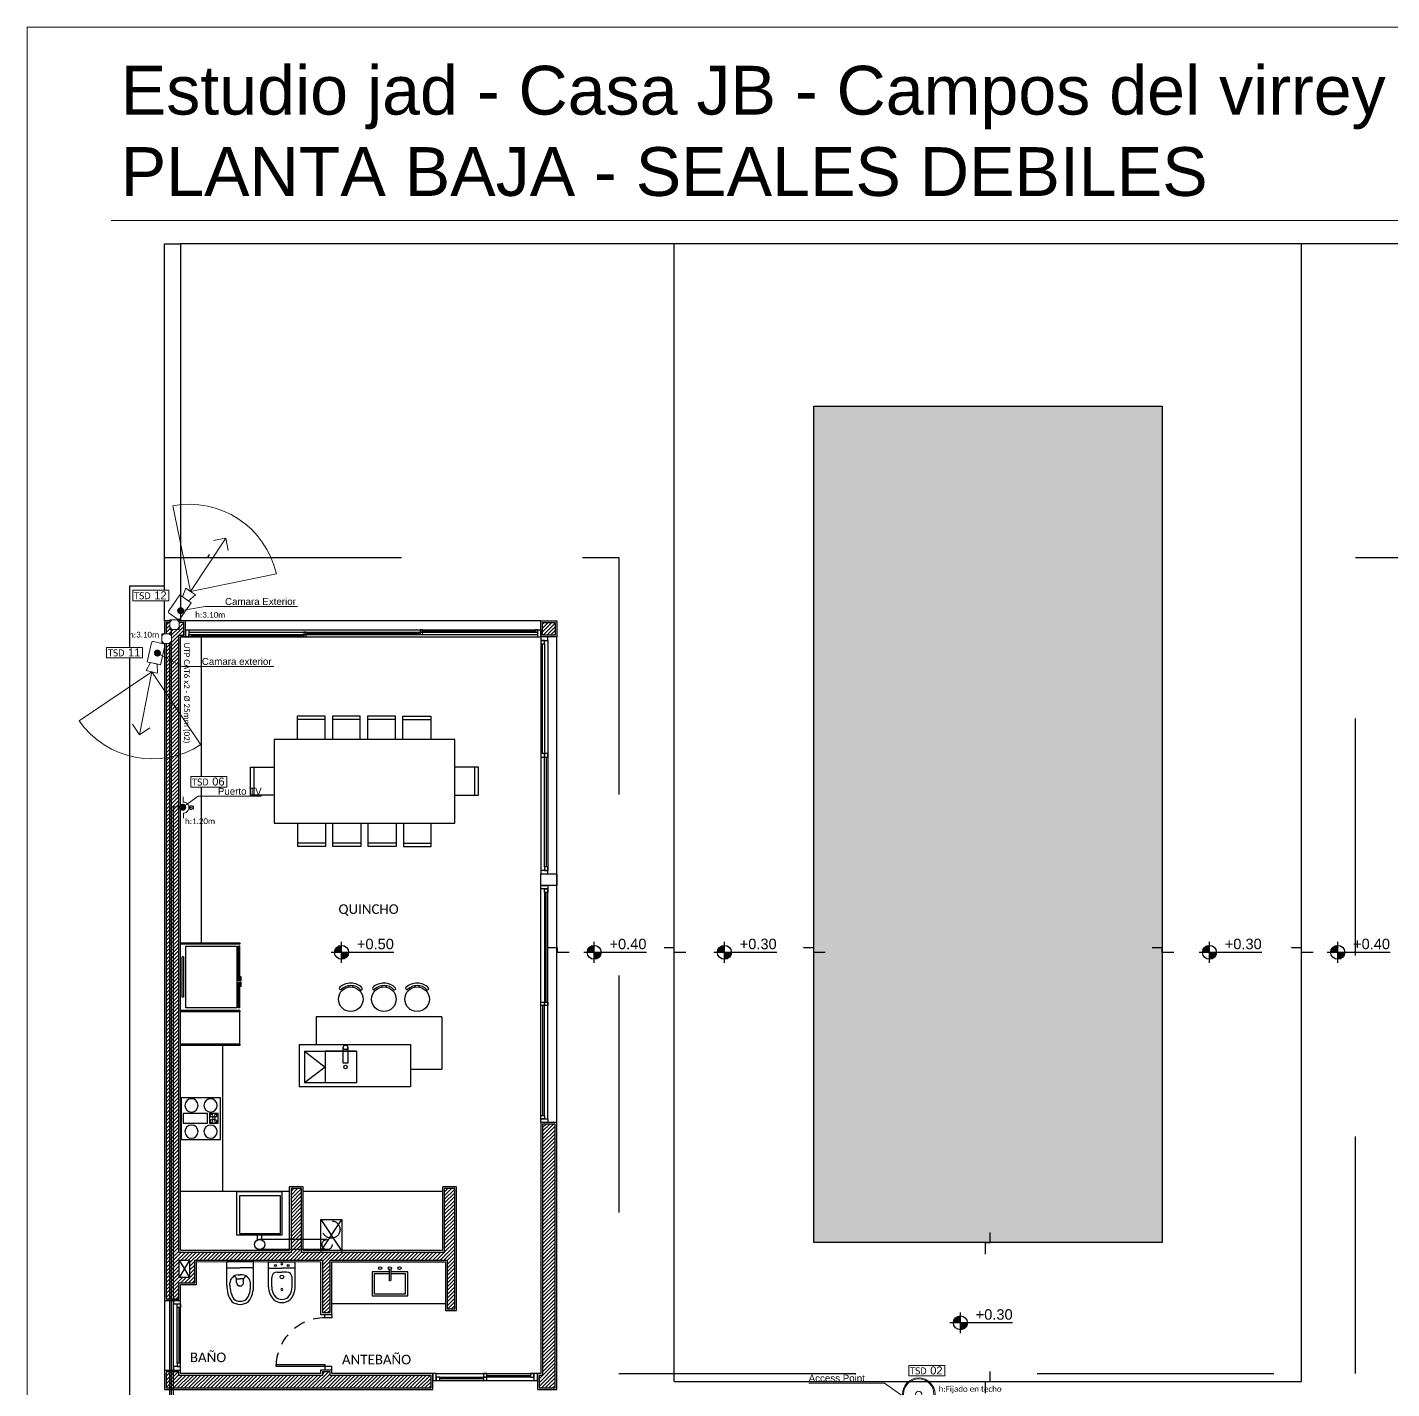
# Model space of a CAD drawing. Header units: millimetres. Extents: x 430 to 1353, y -204 to 152.
# Drawn here: x 641.06 to 660.64, y -101.97 to -82.44 of the extents above; entities that cross this region are included whole.
import ezdxf
from ezdxf import colors
from ezdxf.entities.mleader import LeaderData, LeaderLine
from ezdxf.enums import TextEntityAlignment as Align
from ezdxf.math import Vec2, Vec3

# ---------------------------------------------------------------- set-up
doc = ezdxf.new("R2010")
doc.units = ezdxf.units.MM
doc.linetypes.add('DASHED', pattern=[0.3, 0.17, -0.13])
doc.layers.get('0').update_dxf_attribs({"color": 250})
for name, color, linetype in [('A Eq. Movil', 252, 'Continuous'), ('AN - Designacion Corte 1-50', 252, 'Continuous'), ('AN - Designacion Nivel 1-50', 252, 'Continuous'), ('AR - Carpinteria', 252, 'Continuous'), ('AR - Equipamiento Fijo', 252, 'Continuous'), ('AR - Ht', 252, 'Continuous'), ('AR - Proyeccion', 252, 'DASHED'), ('AR - Vista 05', 252, 'Continuous'), ('AR - Vista 1', 252, 'Continuous'), ('AR - Vista 2', 252, 'Continuous'), ('AR - Vista 4', 252, 'Continuous'), ('AR-VISTA-1', 252, 'Continuous'), ('AR_Hatch', 252, 'Continuous'), ('H_SUELOS 2', 252, 'Continuous'), ('ND- ESPACIOS', 253, 'Continuous')]:
    doc.layers.add(name, color=color, linetype=linetype)
for name, color, linetype, lineweight in [('ND-Cotas', 252, 'Continuous', 9), ('ND-GLOBAL_Notas', 252, 'Continuous', 9), ('ND-SD_Boca', 20, 'Continuous', 9), ('ND-SD_utp_cat6', 30, 'Continuous', 30), ('ND-texto', 251, 'Continuous', 15), ('ND-Texto2', 252, 'Continuous', 9)]:
    doc.layers.add(name, color=color, linetype=linetype, lineweight=lineweight)
doc.styles.add('1', font='arial.ttf')
doc.styles.add('1.50 txt especificaciones', font='tahoma.ttf', dxfattribs={"height": 0.075})
doc.styles.add('Romans 1.100', font='ROMANS.shx', dxfattribs={"height": 0.15})
doc.styles.get("Standard").update_dxf_attribs({"font": 'arial.ttf'})
doc.styles.add('Texto 1 125', font='arial.ttf', dxfattribs={"height": 0.25})
doc.styles.add('Texto Simbolos 1 50', font='arial.ttf', dxfattribs={"height": 0.15})

# ---------------------------------------------------------------- blocks, each defined once
blk = doc.blocks.new('Plato repetidor de WIFI')
for radius in [0.234, 0.219, 0.0453]:
    blk.add_circle((0, 0), radius)
blk = doc.blocks.new('_Dot')
at = {"color": 0, "linetype": 'ByBlock', "lineweight": -2}
blk.add_line((-0.5, 0), (-1, 0), dxfattribs=at)
at = {"color": 0, "linetype": 'ByBlock', "const_width": 0.5}
blk.add_lwpolyline([(-0.25, 0, 1), (0.25, 0, 1)], format="xyb", close=True, dxfattribs=at)
blk = doc.blocks.new('Camara_UTP')
at = {"ltscale": 0.5}
for p, q in [((0.302, 0.099), (0.302, 0)), ((0.302, 0.05), (0.43, 0.083)), ((0.43, 0.083), (0.43, 0)), ((0.43, -0.083), (0.43, 0)), ((0.302, -0.05), (0.43, -0.083))]:
    blk.add_line(p, q, dxfattribs=at)
blk.add_lwpolyline([(0.026, 0.099), (0.302, 0.099), (0.302, -0.099), (0.026, -0.099, -0.414214), (0, -0.073), (0, 0.073, -0.414214)], format="xyb", close=True, dxfattribs=at)
blk = doc.blocks.new('Angulo camara')
for p, q in [((0, 0), (0.649, 0.649)), ((0.649, 0.649), (0.469, 0.649)), ((0.649, 0.649), (0.649, 0.469))]:
    blk.add_line(p, q)
blk.add_lwpolyline([(0, 1.258), (0, 0), (1.258, 0)])
blk.add_arc((-0.023, -0.023), 1.28, 1.0118, 88.9882)
blk = doc.blocks.new('Caja estanca 10x10')
blk.add_wipeout([(-0.069, 0.069), (0.068, 0.069), (0.068, -0.068), (-0.069, -0.068)])
for p, q in [((-0.038, 0.069), (-0.069, 0.038)), ((0.037, 0.069), (0.068, 0.038)), ((-0.038, -0.068), (-0.069, -0.037)), ((0.037, -0.068), (0.068, -0.037))]:
    blk.add_line(p, q)
blk.add_lwpolyline([(-0.069, 0.069), (0.068, 0.069), (0.068, -0.068), (-0.069, -0.068)], close=True)
blk = doc.blocks.new('Toma con RJ45')
h = blk.add_hatch(color=256)
h.dxf.hatch_style = 1
h.paths.add_polyline_path([(-0.019, 0.134), (0.019, 0.134), (0.019, 0.148), (0, 0.148), (-0.019, 0.148)])
for p, q in [((-0.027, 0.12), (-0.019, 0.12)), ((-0.019, 0.12), (-0.019, 0.148)), ((-0.019, 0.134), (0.019, 0.134)), ((0.008, 0.107), (-0.01, 0.107)), ((-0.001, 0.116), (-0.001, 0.098)), ((0, 0.092), (0, 0.079)), ((0.019, 0.12), (0.019, 0.148)), ((0.027, 0.12), (0.019, 0.12)), ((0.079, 0), (0.154, 0)), ((-0.079, -0.002), (-0.154, -0.002))]:
    blk.add_line(p, q)
for points in [[(-0.027, 0.12), (-0.027, 0.092), (0, 0.092)], [(0, 0.148), (-0.019, 0.148)], [(0, 0.148), (0.019, 0.148)], [(0.027, 0.12), (0.027, 0.092), (0, 0.092)]]:
    blk.add_lwpolyline(points)
blk.add_arc((0, 0), 0.0794, 360, 181.1424)
blk = doc.blocks.new('Designacion Nivel Planta 1 50')
h = blk.add_hatch(color=256)
h.dxf.hatch_style = 1
h.paths.add_polyline_path([(0, 0.1, 0.414214), (-0.1, 0), (0, 0)])
h.paths.add_polyline_path([(0.1, 0), (0, 0), (0, -0.1, 0.414214)])
for p, q in [((0.75, 0), (-0.15, 0)), ((0, -0.15), (0, 0.15))]:
    blk.add_line(p, q)
blk.add_circle((0, 0), 0.1)
at = {"style": 'Texto Simbolos 1 50'}
blk.add_attdef('NIVEL', text='', height=0.15, dxfattribs=at).set_placement((0.75, 0), align=Align.BOTTOM_RIGHT)
blk = doc.blocks.new('GDFGSDGS')
for points in [[(2378.085, 1626.454), (2378.085, 1625.889), (2377.485, 1625.889), (2377.485, 1626.454)], [(2377.859, 1626.424), (2377.859, 1626.295), (2377.719, 1626.295), (2377.719, 1626.424)], [(2377.859, 1626.268), (2377.859, 1625.921), (2377.719, 1625.921), (2377.719, 1626.268)]]:
    blk.add_lwpolyline(points, close=True)
for centre, radius in [((2377.599, 1626.313), 0.095), ((2377.748, 1626.387), 0.018), ((2377.831, 1626.387), 0.018), ((2377.975, 1626.313), 0.095), ((2377.748, 1626.326), 0.018), ((2377.791, 1626.359), 0.018), ((2377.831, 1626.326), 0.018), ((2377.599, 1626.039), 0.095), ((2377.975, 1626.039), 0.095)]:
    blk.add_circle(centre, radius)
blk = doc.blocks.new('Muko07pl')
at = {"color": 0, "linetype": 'ByBlock'}
for p, q in [((-0.268, 0), (0.224, 0)), ((-0.268, -0.015), (-0.268, 0)), ((0.224, -0.015), (0.224, 0)), ((-0.398, -0.044), (0.354, -0.044)), ((-0.398, -0.664), (-0.398, -0.044)), ((-0.268, -0.018), (0.224, -0.018)), ((0.354, -0.044), (0.354, -0.664)), ((0.354, -0.664), (-0.398, -0.664)), ((-0.398, -0.686), (-0.089, -0.686)), ((-0.398, -0.702), (-0.398, -0.686)), ((-0.398, -0.702), (-0.089, -0.702)), ((-0.138, -0.702), (-0.089, -0.702)), ((-0.138, -0.717), (-0.138, -0.702)), ((-0.138, -0.717), (-0.089, -0.717)), ((-0.089, -0.702), (-0.089, -0.686)), ((-0.089, -0.717), (-0.089, -0.702)), ((-0.066, -0.686), (0.354, -0.686)), ((-0.066, -0.702), (-0.066, -0.686)), ((-0.066, -0.717), (-0.066, -0.702)), ((-0.066, -0.702), (-0.017, -0.702)), ((-0.066, -0.702), (0.354, -0.702)), ((-0.066, -0.717), (-0.017, -0.717)), ((-0.017, -0.717), (-0.017, -0.702)), ((0.354, -0.702), (0.354, -0.686))]:
    blk.add_line(p, q, dxfattribs=at)
blk = doc.blocks.new('bacha')
for p, q in [((519.809, 72.68), (519.809, 72.832)), ((519.833, 72.68), (519.833, 72.832))]:
    blk.add_line(p, q)
for points in [[(519.809, 72.711), (519.565, 72.711), (519.565, 73.058), (520.076, 73.058), (520.076, 72.711), (519.833, 72.711)], [(519.809, 72.741), (519.595, 72.741), (519.595, 73.028), (520.046, 73.028), (520.046, 72.741), (519.833, 72.741)]]:
    blk.add_lwpolyline(points)
blk.add_arc((519.821, 72.831), 0.0121, 5.5464, 174.4536)
at = {"extrusion": (0, 0, -1)}
for centre in [(519.683, 72.661), (519.821, 72.661), (519.959, 72.661)]:
    blk.add_ellipse(centre, major_axis=(0.0235, 0), ratio=0.85, start_param=3.141593, end_param=9.424778, dxfattribs=at)
blk = doc.blocks.new('BIDE2-VS')
for p, q in [((-0.19, 0), (0.19, 0)), ((-0.19, -0.354), (-0.19, 0)), ((0.19, -0.354), (0.19, 0)), ((-0.19, -0.09), (0, -0.09)), ((-0.067, -0.146), (0, -0.146)), ((0.19, -0.09), (0, -0.09)), ((0.067, -0.146), (0, -0.146)), ((-0.145, -0.354), (-0.145, -0.224)), ((-0.145, -0.354), (-0.145, -0.327)), ((0.145, -0.354), (0.145, -0.224))]:
    blk.add_line(p, q)
for centre, radius in [((-0.09, -0.052), 0.015), ((0, -0.215), 0.026), ((0.09, -0.052), 0.015)]:
    blk.add_circle(centre, radius)
for centre, radius, start, end in [((-0.067, -0.224), 0.0781, 90, 180), ((0, -0.03), 0.015, 90, 270), ((0, -0.03), 0.015, 270, 90), ((0.067, -0.224), 0.0781, 0, 90), ((0.084, -0.354), 0.274, 180, 222.2256), ((0.084, -0.354), 0.229, 180, 221.3159), ((0, -0.393), 0.015, 90, 270), ((0, -0.393), 0.015, 270, 90), ((-0.084, -0.354), 0.229, 318.6841, 0), ((-0.084, -0.354), 0.274, 317.7744, 0), ((0, -0.39), 0.19, 231.2469, 270), ((0, -0.39), 0.145, 232.619, 270), ((0, -0.39), 0.145, 270, 307.381), ((0, -0.39), 0.19, 270, 308.7531)]:
    blk.add_arc(centre, radius, start, end)
blk = doc.blocks.new('INOD3-VS')
for p, q in [((-0.19, 0), (0.19, 0)), ((-0.19, -0.334), (-0.19, 0)), ((0.19, -0.334), (0.19, 0)), ((-0.19, -0.09), (0, -0.09)), ((-0.028, -0.19), (0, -0.19)), ((0.19, -0.09), (0, -0.09)), ((0.028, -0.19), (0, -0.19)), ((-0.145, -0.334), (-0.145, -0.307)), ((-0.05, -0.297), (-0.05, -0.247)), ((-0.05, -0.247), (0, -0.247)), ((0.05, -0.247), (0, -0.247)), ((0.05, -0.297), (0.05, -0.247)), ((0.145, -0.334), (0.145, -0.307))]:
    blk.add_line(p, q)
for centre, radius, start, end in [((-0.028, -0.307), 0.117, 90, 180), ((0.028, -0.307), 0.117, 0, 90), ((0.195, -0.344), 0.385, 178.5208, 215.4085), ((0.198, -0.345), 0.343, 178.2465, 213.5506), ((-0.095, -0.259), 0.0464, 14.8851, 92.9268), ((0, -0.297), 0.05, 180, 270), ((0, -0.297), 0.05, 270, 0), ((0.095, -0.259), 0.0464, 87.0732, 165.1149), ((-0.127, -0.365), 0.274, 321.8101, 6.3928), ((-0.192, -0.345), 0.383, 324.4734, 1.5973), ((0, -0.419), 0.19, 231.2469, 270), ((0, -0.419), 0.145, 232.619, 270), ((0, -0.419), 0.145, 270, 307.381), ((0, -0.419), 0.19, 270, 308.7531)]:
    blk.add_arc(centre, radius, start, end)
blk = doc.blocks.new('*U88')
at = {"color": 8}
for p, q in [((0.725, 0.025), (0.1, 0.025)), ((0.775, 0.075), (1.4, 0.075))]:
    blk.add_line(p, q, dxfattribs=at)
at = {"layer": 'AR - Carpinteria'}
for p, q in [((0.05, 0.1), (1.45, 0.1)), ((0.05, 0), (1.45, 0)), ((0.1, 0.05), (0.725, 0.05)), ((1.4, 0.05), (0.775, 0.05))]:
    blk.add_line(p, q, dxfattribs=at)
for points in [[(0, 0), (0.05, 0), (0.05, 0.1), (0, 0.1)], [(0.05, 0), (0.1, 0), (0.1, 0.05), (0.05, 0.05)], [(0.775, 0.1), (0.725, 0.1), (0.725, 0.05), (0.775, 0.05)], [(0.725, 0), (0.775, 0), (0.775, 0.05), (0.725, 0.05)], [(1.45, 0.1), (1.4, 0.1), (1.4, 0.05), (1.45, 0.05)], [(1.45, 0), (1.5, 0), (1.5, 0.1), (1.45, 0.1)]]:
    blk.add_lwpolyline(points, close=True, dxfattribs=at)
blk = doc.blocks.new('*U492')
blk.add_lwpolyline([(0.05, 0.1), (0.05, 0.8), (0.083, 0.8), (0.083, 0.1)], close=True)
for points in [[(0, 0), (0.05, 0), (0.05, 0.1), (0, 0.1)], [(0.8, 0), (0.75, 0), (0.75, 0.1), (0.8, 0.1)]]:
    blk.add_lwpolyline(points)
at = {"color": 8, "linetype": 'DASHED'}
blk.add_arc((0.05, 0.1), 0.7, 360, 90, dxfattribs=at)
blk = doc.blocks.new('*U493')
at = {"color": 8}
for p, q in [((1.675, 0.025), (0.1, 0.025)), ((1.725, 0.075), (3.3, 0.075))]:
    blk.add_line(p, q, dxfattribs=at)
at = {"layer": 'AR - Carpinteria'}
for p, q in [((0.05, 0.1), (3.35, 0.1)), ((0.05, 0), (3.35, 0)), ((0.1, 0.05), (1.675, 0.05)), ((3.3, 0.05), (1.725, 0.05))]:
    blk.add_line(p, q, dxfattribs=at)
for points in [[(0, 0), (0.05, 0), (0.05, 0.1), (0, 0.1)], [(0.05, 0), (0.1, 0), (0.1, 0.05), (0.05, 0.05)], [(1.725, 0.1), (1.675, 0.1), (1.675, 0.05), (1.725, 0.05)], [(1.675, 0), (1.725, 0), (1.725, 0.05), (1.675, 0.05)], [(3.35, 0.1), (3.3, 0.1), (3.3, 0.05), (3.35, 0.05)], [(3.35, 0), (3.4, 0), (3.4, 0.1), (3.35, 0.1)]]:
    blk.add_lwpolyline(points, close=True, dxfattribs=at)
blk = doc.blocks.new('*U495')
for p, q in [((0, 0.1), (5.1, 0.1)), ((0, 0.1), (0, 0)), ((0, 0), (5.1, 0)), ((0.05, 0.1), (0.05, 0)), ((0.05, 0.067), (5.05, 0.067)), ((0.05, 0.033), (5.05, 0.033)), ((5.05, 0.1), (5.05, 0)), ((5.1, 0.1), (5.1, 0))]:
    blk.add_line(p, q)
at = {"color": 8}
for p, q in [((0.083, 0.017), (1.7, 0.017)), ((1.733, 0.05), (3.367, 0.05)), ((3.4, 0.083), (5.017, 0.083))]:
    blk.add_line(p, q, dxfattribs=at)
for points in [[(0.083, 0), (0.05, 0), (0.05, 0.033), (0.083, 0.033)], [(1.7, 0.033), (1.733, 0.033), (1.733, 0.067), (1.7, 0.067)], [(1.7, 0), (1.733, 0), (1.733, 0.033), (1.7, 0.033)], [(3.367, 0.067), (3.4, 0.067), (3.4, 0.1), (3.367, 0.1)], [(3.367, 0.033), (3.4, 0.033), (3.4, 0.067), (3.367, 0.067)], [(5.017, 0.067), (5.05, 0.067), (5.05, 0.1), (5.017, 0.1)]]:
    blk.add_lwpolyline(points, close=True)
blk = doc.blocks.new('*U496')
at = {"color": 8}
blk.add_line((0.9, 0.025), (0.1, 0.025), dxfattribs=at)
at = {"layer": 'AR - Carpinteria'}
for p, q in [((0.05, 0.1), (0.95, 0.1)), ((0.05, 0), (0.95, 0)), ((0.1, 0.05), (0.9, 0.05))]:
    blk.add_line(p, q, dxfattribs=at)
for points in [[(0, 0), (0.05, 0), (0.05, 0.1), (0, 0.1)], [(0.05, 0), (0.1, 0), (0.1, 0.05), (0.05, 0.05)], [(0.95, 0), (0.9, 0), (0.9, 0.05), (0.95, 0.05)], [(0.95, 0), (1, 0), (1, 0.1), (0.95, 0.1)]]:
    blk.add_lwpolyline(points, close=True, dxfattribs=at)
blk = doc.blocks.new('PLANTA BAJA')
at = {"layer": 'AR - Ht', "true_color": 0x383838, "transparency": 33554610}
h = blk.add_hatch(dxfattribs=at)
h.set_pattern_fill('ANSI31', color=250, scale=0.012)
h.set_pattern_definition([(45, (-605.2518, -51.777135), (-0.0269407684, 0.0269407684), [])])
h.paths.add_polyline_path([(23.605, 24.735), (23.425, 24.735), (23.425, 24.69), (22.52, 24.69), (22.52, 24.63), (22.759, 24.63), (22.759, 24.58), (22.52, 24.58), (22.52, 24.52), (23.425, 24.52), (23.425, 24.45), (23.605, 24.45)])
h.paths.add_polyline_path([(18.205, 30.805), (18.025, 30.805), (18.025, 30.625), (18.205, 30.625)])
h.paths.add_polyline_path([(0.205, 16.225), (1.215, 16.225), (1.215, 16.405), (0.025, 16.405), (0.025, 10.52), (0.205, 10.52), (0.205, 11.89), (0.205, 13.002), (1.197, 13.002), (1.197, 13.068), (0.517, 13.068), (0.517, 13.118), (1.197, 13.118), (1.197, 13.182), (0.205, 13.182), (0.205, 14.957), (0.82, 14.957), (0.82, 15.077), (0.205, 15.077)])
h.paths.add_polyline_path([(4.45, 16.405), (2.165, 16.405), (2.165, 16.225), (3.625, 16.225), (3.625, 13.182), (2.638, 13.182), (2.638, 13.118), (3.318, 13.118), (3.318, 13.068), (2.638, 13.068), (2.638, 13.002), (3.625, 13.002), (3.625, 12.015), (3.805, 12.015), (3.805, 16.225), (4.45, 16.225)])
h.paths.add_polyline_path([(7.455, 16.405), (5.5, 16.405), (5.5, 16.225), (7.455, 16.225)])
h.paths.add_polyline_path([(7.34, 11.005), (3.805, 11.005), (3.805, 11.075), (3.625, 11.075), (3.625, 10.825), (4.155, 10.825), (4.155, 8.47), (3.625, 8.47), (3.625, 8.35), (4.275, 8.35), (4.275, 10.825), (7.22, 10.825), (7.22, 7.405), (7.225, 7.405), (7.225, 0.025), (7.405, 0.025), (7.405, 7.225), (7.475, 7.225), (7.475, 7.405), (7.34, 7.405)])
h.paths.add_polyline_path([(3.805, 7.405), (2.615, 7.405), (2.615, 7.815), (2.495, 7.815), (2.495, 7.405), (0.205, 7.405), (0.205, 7.96), (0.025, 7.96), (0.025, 0.025), (0.205, 0.025), (0.205, 7.225), (3.805, 7.225)])
h.paths.add_polyline_path([(11.69, 7.405), (9.89, 7.405), (9.725, 7.405), (9.725, 7.225), (11.69, 7.225)])
h.paths.add_polyline_path([(14.62, 11.005), (10.81, 11.005), (10.81, 10.825), (14.62, 10.825)])
h.paths.add_polyline_path([(18.225, 11.005), (15.875, 11.005), (15.875, 10.825), (18.055, 10.825), (18.055, 9.505), (17.475, 9.505), (17.475, 9.175), (17.215, 9.175), (17.215, 9.055), (18.055, 9.055), (18.055, 7.405), (17.47, 7.405), (17.47, 7.225), (18.035, 7.225), (18.195, 7.225), (18.22, 7.225), (18.22, 7.405), (18.175, 7.405), (18.175, 10.825), (18.225, 10.825)])
h.paths.add_polyline_path([(18.055, 9.425), (18.055, 9.175), (17.555, 9.175), (17.555, 9.425)], flags=16)
h.paths.add_polyline_path([(16.42, 7.405), (16.375, 7.405), (16.375, 9.95), (16.255, 9.95), (16.255, 7.405), (13.74, 7.405), (13.74, 7.225), (14.29, 7.225), (14.29, 5.415), (14.74, 5.415), (14.74, 7.225), (16.395, 7.225), (16.42, 7.225)])
h.paths.add_polyline_path([(23.605, 16.405), (21.57, 16.405), (21.57, 16.225), (23.425, 16.225), (23.425, 11.685), (19.375, 11.685), (19.375, 12.365), (19.255, 12.365), (19.17, 12.365), (19.17, 12.245), (19.255, 12.245), (19.255, 11.005), (19.165, 11.005), (19.165, 10.825), (19.375, 10.825), (19.375, 11.565), (23.425, 11.565), (23.425, 7.405), (21.57, 7.405), (21.57, 7.225), (23.605, 7.225)])
h.paths.add_polyline_path([(18.22, 16.405), (17.91, 16.405), (17.91, 16.225), (18.055, 16.225), (18.055, 12.25), (18.22, 12.25), (18.22, 12.36), (18.175, 12.36), (18.175, 16.225), (18.22, 16.225)])
h.paths.add_polyline_path([(21.77, 23.57), (20.762, 23.57), (20.762, 23.535), (21.362, 23.535), (21.362, 23.435), (20.762, 23.435), (20.762, 23.4), (21.66, 23.4), (21.66, 23.165), (21.77, 23.165)])
h.paths.add_polyline_path([(18.918, 23.535), (19.512, 23.535), (19.512, 23.57), (18.215, 23.57), (18.215, 23.615), (18.025, 23.615), (18.025, 19.825), (18.23, 19.825), (18.255, 19.825), (18.255, 20.005), (18.205, 20.005), (18.205, 23.4), (19.512, 23.4), (19.512, 23.435), (18.918, 23.435)])
h.paths.add_polyline_path([(23.605, 30.805), (23.355, 30.805), (23.355, 30.625), (23.425, 30.625), (23.425, 26.15), (21.66, 26.15), (21.66, 24.52), (21.77, 24.52), (21.77, 26.04), (23.425, 26.04), (23.425, 25.785), (23.605, 25.785)])
h.paths.add_polyline_path([(3.825, 20.005), (2.375, 20.005), (2.375, 20.055), (2.265, 20.055), (2.265, 20.005), (0.205, 20.005), (0.205, 20.055), (0.025, 20.055), (0.025, 19.825), (3.825, 19.825)])
h.paths.add_polyline_path([(5.605, 23.61), (5.425, 23.61), (5.425, 20.005), (5.375, 20.005), (5.375, 19.825), (5.4, 19.825), (5.605, 19.825)])
h.paths.add_polyline_path([(5.605, 30.805), (5.425, 30.805), (5.425, 30.625), (5.605, 30.625)])
h.paths.add_polyline_path([(0.21, 21.41), (0.21, 21.66), (0.36, 21.66), (0.36, 21.41)], flags=16)
h.paths.add_polyline_path([(0.435, 21.66), (2.265, 21.66), (2.265, 20.905), (2.375, 20.905), (2.375, 21.66), (4.055, 21.66), (4.055, 20.96), (4.165, 20.96), (4.165, 21.635), (4.165, 22.685), (4.015, 22.685), (4.015, 21.77), (1.965, 21.77), (1.965, 22.685), (1.815, 22.685), (1.815, 21.77), (0.42, 21.77), (0.205, 21.77), (0.205, 30.625), (0.275, 30.625), (0.275, 30.805), (0.23, 30.805), (0.025, 30.805), (0.025, 21.085), (0.205, 21.085), (0.205, 21.335), (0.435, 21.335)])
h.paths.add_polyline_path([(1.995, 8.74), (1.995, 9.055), (2.445, 9.055), (2.445, 8.74)], flags=16)
h.paths.add_polyline_path([(2.615, 9.035), (2.615, 9.175), (0.205, 9.175), (0.205, 9.47), (0.025, 9.47), (0.025, 9.035), (0.025, 9.01), (0.205, 9.01), (0.205, 9.055), (1.915, 9.055), (1.915, 8.66), (2.615, 8.66)])
h.paths.add_polyline_path([(23.425, 21.935), (23.17, 21.935), (23.17, 22.09), (23.425, 22.09)], flags=16)
h.paths.add_polyline_path([(23.605, 23.4), (23.425, 23.4), (23.425, 23.335), (22.62, 23.335), (22.62, 23.275), (22.859, 23.275), (22.859, 23.225), (22.62, 23.225), (22.62, 23.165), (23.425, 23.165), (23.425, 22.165), (23.095, 22.165), (23.095, 21.935), (21.795, 21.935), (21.66, 21.935), (21.66, 21.865), (21.795, 21.865), (23.425, 21.865), (23.425, 20.005), (21.77, 20.005), (21.77, 21.115), (21.66, 21.115), (21.66, 20.005), (21.605, 20.005), (21.605, 19.825), (21.64, 19.825), (23.605, 19.825)])
at = {"layer": 'H_SUELOS 2', "transparency": 33554585}
h = blk.add_hatch(color=253, dxfattribs=at)
h.dxf.hatch_style = 1
h.paths.add_polyline_path([(9.315, 33.91), (14.315, 33.91), (14.315, 21.91), (9.315, 21.91)])
at = {"layer": 'AR - Carpinteria'}
for p, q in [((5.395, 30.83), (0.3, 30.83)), ((5.63, 23.635), (5.63, 30.6)), ((0, 21.08), (0, 20.08))]:
    blk.add_line(p, q, dxfattribs=at)
blk.add_lwpolyline([(5.4, 27.2), (5.63, 27.2), (5.63, 27.035), (5.4, 27.035)], close=True, dxfattribs=at)
at = {"layer": 'AR - Equipamiento Fijo'}
for p, q in [((3.98, 25.15), (2.177, 25.15)), ((2.177, 25.15), (2.177, 24.75)), ((0.83, 24.738), (0.83, 22.641)), ((1.93, 24.75), (1.93, 24.15)), ((2.007, 24.654), (2.007, 24.204)), ((2.007, 24.654), (2.757, 24.654)), ((2.007, 24.654), (2.307, 24.429)), ((2.307, 24.654), (2.307, 24.204)), ((2.757, 24.654), (2.307, 24.654)), ((2.307, 24.429), (2.007, 24.204)), ((3.53, 24.4), (3.98, 24.4)), ((1.93, 24.15), (3.53, 24.15)), ((1.78, 22.641), (0.23, 22.641)), ((3.99, 22.641), (1.99, 22.641)), ((2.4, 21.035), (4.03, 21.035))]:
    blk.add_line(p, q, dxfattribs=at)
for points in [[(2.629, 24.709), (2.629, 24.484), (2.565, 24.484), (2.565, 24.71)], [(2.757, 24.654), (2.757, 24.204), (2.007, 24.204)], [(1.331, 22.019), (1.331, 21.947)], [(1.398, 21.947), (1.398, 22.019)]]:
    blk.add_lwpolyline(points, dxfattribs=at)
for points in [[(1.034, 22.019), (1.686, 22.019), (1.686, 22.638), (1.034, 22.638)], [(1.074, 22.039), (1.666, 22.039), (1.666, 22.579), (1.074, 22.579)]]:
    blk.add_lwpolyline(points, close=True, dxfattribs=at)
for centre, radius in [((2.597, 24.71), 0.0321), ((2.597, 24.429), 0.025), ((1.365, 21.882), 0.0729)]:
    blk.add_circle(centre, radius, dxfattribs=at)
at = {"layer": 'AR - Proyeccion', "ltscale": 20}
for p, q in [((2.243, 22.239), (2.543, 21.789)), ((2.243, 21.789), (2.543, 22.239)), ((2.543, 22.239), (2.543, 21.789)), ((2.333, 21.955), (1.365, 21.955)), ((2.333, 21.809), (1.365, 21.809))]:
    blk.add_line(p, q, dxfattribs=at)
for points in [[(0, 30.83), (0, 31.74), (6.52, 31.74), (6.52, 20.03), (17.09, 20.03), (17.09, 31.74), (23.63, 31.74), (23.63, 30.83)], [(2.243, 21.789), (2.243, 22.239), (2.543, 22.239)]]:
    blk.add_lwpolyline(points, dxfattribs=at)
at = {"layer": 'AR - Proyeccion', "ltscale": 2}
for centre, radius in [((2.393, 22.097), 0.125), ((1.365, 21.882), 0.0729), ((2.333, 21.882), 0.0729)]:
    blk.add_circle(centre, radius, dxfattribs=at)
at = {"layer": 'AR - Vista 05'}
for p, q in [((0.53, 30.6), (0.23, 30.6)), ((0.53, 26.21), (0.53, 30.6)), ((0.23, 26.21), (1.082, 26.21)), ((1.082, 26.19), (0.23, 26.19)), ((1.082, 26.21), (1.082, 26.19)), ((1.082, 25.238), (0.23, 25.238)), ((1.082, 25.22), (0.23, 25.22)), ((1.082, 25.238), (1.082, 25.22)), ((1.082, 24.738), (1.082, 25.238)), ((3.98, 25.15), (3.98, 24.4)), ((1.082, 24.756), (0.23, 24.756)), ((1.082, 24.738), (0.23, 24.738)), ((1.082, 24.738), (0.23, 24.738)), ((1.082, 24.756), (1.082, 24.738)), ((1.93, 24.75), (3.53, 24.75)), ((3.53, 24.75), (3.53, 24.15)), ((0, 20.08), (0.23, 20.08))]:
    blk.add_line(p, q, dxfattribs=at)
for points in [[(0.23, 21.08), (0.23, 21.31), (0.46, 21.31), (0.46, 21.64), (2.24, 21.635), (2.24, 20.88), (2.4, 20.88), (2.4, 21.635), (4.03, 21.635), (4.03, 20.935), (4.19, 20.935), (4.19, 21.635), (4.19, 22.71), (3.99, 22.71), (3.99, 21.795), (1.99, 21.795), (1.99, 22.71), (1.79, 22.71), (1.79, 21.795), (0.42, 21.795), (0.23, 21.795), (0.23, 30.6), (0.3, 30.6), (0.3, 30.83), (0.23, 30.83), (0, 30.83), (0, 21.08)], [(5.4, 30.6), (5.4, 30.83), (5.63, 30.83), (5.63, 30.6)], [(5.4, 19.8), (5.63, 19.8), (5.63, 23.635), (5.4, 23.635), (5.4, 20.03), (5.35, 20.03), (5.35, 19.8)]]:
    blk.add_lwpolyline(points, close=True, dxfattribs=at)
blk.add_lwpolyline([(0, 20.08), (0, 19.8), (3.85, 19.8), (3.85, 20.03), (2.4, 20.03), (2.4, 20.08), (2.24, 20.08), (2.24, 20.03), (0.23, 20.03), (0.23, 20.08)], dxfattribs=at)
at = {"layer": 'AR - Vista 1'}
for p, q in [((0.21, 21.66), (0.36, 21.41)), ((0.36, 21.66), (0.21, 21.41))]:
    blk.add_line(p, q, dxfattribs=at)
blk.add_lwpolyline([(9.315, 33.91), (14.315, 33.91), (14.315, 21.91), (9.315, 21.91)], close=True, dxfattribs=at)
at = {"layer": 'AR - Vista 2'}
for p, q in [((19.315, 36.24), (0.23, 36.24)), ((7.315, 19.915), (7.315, 36.24)), ((16.315, 19.915), (16.315, 36.24)), ((7.315, 19.915), (16.315, 19.915))]:
    blk.add_line(p, q, dxfattribs=at)
blk.add_lwpolyline([(0, 30.83), (0, 36.24), (0.23, 36.24), (0.23, 30.83)], dxfattribs=at)
at = {"layer": 'AR - Vista 4'}
for points in [[(0.205, 21.105), (0.205, 21.335), (0.435, 21.335), (0.435, 21.66), (2.265, 21.66), (2.265, 20.905), (2.375, 20.905), (2.375, 21.66), (4.055, 21.66), (4.055, 20.96), (4.165, 20.96), (4.165, 21.635), (4.165, 22.685), (4.015, 22.685), (4.015, 21.77), (1.965, 21.77), (1.965, 22.685), (1.815, 22.685), (1.815, 21.77), (0.42, 21.77), (0.205, 21.77), (0.205, 30.625), (0.275, 30.625), (0.275, 30.805), (0.23, 30.805), (0.025, 30.805), (0.025, 21.105)], [(5.425, 30.625), (5.425, 30.805), (5.605, 30.805), (5.605, 30.625)], [(5.4, 19.825), (5.605, 19.825), (5.605, 23.61), (5.425, 23.61), (5.425, 20.005), (5.375, 20.005), (5.375, 19.825)], [(0.36, 21.66), (0.36, 21.41), (0.21, 21.41), (0.21, 21.66)]]:
    blk.add_lwpolyline(points, close=True, dxfattribs=at)
blk.add_lwpolyline([(0.025, 20.035), (0.025, 19.825), (3.825, 19.825), (3.825, 20.005), (2.375, 20.005), (2.375, 20.055), (2.265, 20.055), (2.265, 20.005), (0.205, 20.005), (0.205, 20.055), (0.025, 20.055)], dxfattribs=at)
at = {"layer": 'AR-VISTA-1'}
blk.add_lwpolyline([(0, 19.3), (-0.5, 19.3), (-0.5, 30.83), (-0.5, 31.33), (-0.006, 31.33)], dxfattribs=at)
at = {"layer": 'AR_Hatch'}
blk.add_open_spline([(0.61, 31.74), (0.61, 31.74), (0.621, 31.743), (0.635, 31.762), (0.643, 31.781), (0.646, 31.789)], degree=3, knots=[0.86098729, 0.86098729, 0.86098729, 0.86098729, 0.8616515, 0.89105587, 0.91514111, 0.91514111, 0.91514111, 0.91514111], dxfattribs=at)
at = {"layer": 'AR - Carpinteria'}
for name, p in [('*U495', (0.3, 30.6)), ('*U88', (3.85, 19.93))]:
    blk.add_blockref(name, p, dxfattribs=at)
for name, p, rotation in [('*U493', (5.4, 30.6), 270), ('*U496', (0.23, 20.08), 90), ('*U492', (2.4, 20.08), 90)]:
    blk.add_blockref(name, p, dxfattribs=dict(at, rotation=rotation))
at = {"layer": 'AR - Carpinteria', "xscale": -1, "rotation": 270}
blk.add_blockref('*U493', (5.4, 23.635), dxfattribs=at)
at = {"layer": 'AR - Equipamiento Fijo', "xscale": 1.178129104726381, "yscale": 1.178129104726381, "zscale": 1.178129104726381, "rotation": 90}
blk.add_blockref('Muko07pl', (0.255, 25.745), dxfattribs=at)
at = {"layer": 'AR - Equipamiento Fijo', "xscale": -1}
for name, p, rotation in [('GDFGSDGS', (-1625.652, -2354.097), 270), ('bacha', (-516.587, 94.203), 180)]:
    blk.add_blockref(name, p, dxfattribs=dict(at, rotation=rotation))
at = {"layer": 'AR - Equipamiento Fijo', "xscale": 1.01, "yscale": 1.01, "zscale": 1.01}
for name, p in [('INOD3-VS', (1.085, 21.638)), ('BIDE2-VS', (1.684, 21.635))]:
    blk.add_blockref(name, p, dxfattribs=at)
blk = doc.blocks.new('BANQUETASS')
for p, q in [((92.796, -376.01), (92.797, -375.989)), ((92.852, -376.011), (92.852, -375.99))]:
    blk.add_line(p, q)
blk.add_circle((92.821, -376.184), 0.176)
for centre, radius, start, end in [((92.675, -376.028), 0.018, 145.8866, 302.1093), ((92.821, -376.184), 0.231, 43.9979, 133.9979), ((92.821, -376.184), 0.196, 43.9979, 133.9979), ((92.972, -376.033), 0.018, 235.8866, 32.1093)]:
    blk.add_arc(centre, radius, start, end)
blk = doc.blocks.new('FGSDGSD')
for p, q in [((2422.49, 1624.741), (2422.49, 1625.077)), ((2422.49, 1625.077), (2422.89, 1625.077)), ((2422.49, 1625.027), (2422.89, 1625.027)), ((2422.89, 1625.077), (2422.89, 1624.741)), ((2422.09, 1624.741), (2422.09, 1622.145)), ((2423.29, 1624.741), (2422.09, 1624.741)), ((2423.29, 1622.145), (2423.29, 1624.741)), ((2421.754, 1624.401), (2422.09, 1624.401)), ((2421.754, 1624.001), (2421.754, 1624.401)), ((2421.803, 1624.001), (2421.803, 1624.401)), ((2423.626, 1624.409), (2423.29, 1624.409)), ((2423.576, 1624.009), (2423.576, 1624.409)), ((2423.626, 1624.009), (2423.626, 1624.409)), ((2422.09, 1624.001), (2421.754, 1624.001)), ((2421.754, 1623.895), (2422.09, 1623.895)), ((2421.754, 1623.495), (2421.754, 1623.895)), ((2421.803, 1623.495), (2421.803, 1623.895)), ((2423.29, 1624.009), (2423.626, 1624.009)), ((2423.626, 1623.904), (2423.29, 1623.904)), ((2423.576, 1623.504), (2423.576, 1623.904)), ((2423.626, 1623.504), (2423.626, 1623.904)), ((2422.09, 1623.495), (2421.754, 1623.495)), ((2423.29, 1623.504), (2423.626, 1623.504)), ((2421.754, 1623.39), (2422.09, 1623.39)), ((2421.754, 1622.99), (2421.754, 1623.39)), ((2421.803, 1622.99), (2421.803, 1623.39)), ((2423.626, 1623.398), (2423.29, 1623.398)), ((2423.576, 1622.998), (2423.576, 1623.398)), ((2423.626, 1622.998), (2423.626, 1623.398)), ((2422.09, 1622.99), (2421.754, 1622.99)), ((2422.09, 1622.885), (2421.754, 1622.885)), ((2421.754, 1622.885), (2421.754, 1622.485)), ((2421.803, 1622.885), (2421.803, 1622.485)), ((2423.29, 1622.998), (2423.626, 1622.998)), ((2423.29, 1622.893), (2423.626, 1622.893)), ((2423.576, 1622.893), (2423.576, 1622.493)), ((2423.626, 1622.893), (2423.626, 1622.493)), ((2421.754, 1622.485), (2422.09, 1622.485)), ((2423.626, 1622.493), (2423.29, 1622.493)), ((2422.09, 1622.145), (2423.29, 1622.145)), ((2422.49, 1622.145), (2422.49, 1621.808)), ((2422.89, 1621.808), (2422.89, 1622.145)), ((2422.49, 1621.858), (2422.89, 1621.858)), ((2422.49, 1621.808), (2422.89, 1621.808))]:
    blk.add_line(p, q)
blk = doc.blocks.new('Toma_Señal _Debil')
at = {"ltscale": 0.5}
blk.add_wipeout([(0, 0), (0.517, 0), (0.517, 0.15), (0, 0.15)], dxfattribs=at)
blk.add_lwpolyline([(0, 0), (0.517, 0), (0.517, 0.15), (0, 0.15)], close=True, dxfattribs=at)
at = {"ltscale": 0.5, "insert": (0.02, 0.02), "char_height": 0.1, "attachment_point": 7, "style": '1.50 txt especificaciones'}
blk.add_mtext_dynamic_manual_height_columns('TSD', width=0.22176, gutter_width=0.278, heights=[0.102], dxfattribs=at)
at = {"ltscale": 0.5, "style": '1'}
blk.add_attdef('00', text='', height=1, dxfattribs=at).set_placement((0.308, 0.021), (0.487, 0.021), align=Align.ALIGNED)

msp = doc.modelspace()

# ---------------------------------------------------------------- linework, layer by layer
at = {"layer": 'AN - Designacion Corte 1-50'}
for points in [[(648.84, -95.715), (648.674, -95.715), (648.674, -95.647), (648.529, -95.647)], [(650.515, -95.715), (650.349, -95.715), (650.349, -95.647), (650.204, -95.647)], [(652.515, -95.715), (652.349, -95.715), (652.349, -95.647), (652.204, -95.647)], [(657.515, -95.715), (657.349, -95.715), (657.349, -95.647), (657.204, -95.647)], [(659.515, -95.715), (659.349, -95.715), (659.349, -95.647), (659.204, -95.647)], [(654.815, -100.044), (654.815, -99.878), (654.883, -99.878), (654.883, -99.733)], [(654.815, -102.039), (654.815, -101.873), (654.883, -101.873), (654.883, -101.728)]]:
    msp.add_lwpolyline(points, dxfattribs=at)
at = {"layer": 'ND-GLOBAL_Notas'}
msp.add_lwpolyline([(641.065, -82.442), (668.729, -82.442), (668.729, -123.758), (641.065, -123.758)], close=True, dxfattribs=at)
at = {"layer": 'ND-SD_utp_cat6'}
for points in [[(643.108, -107.008), (643.108, -91.29)], [(643.283, -93.629), (643.159, -93.627), (643.159, -107.009)]]:
    msp.add_lwpolyline(points, dxfattribs=at)
at = {"layer": 'ND-texto'}
msp.add_line((642.269, -85.213), (667.214, -85.213), dxfattribs=at)

# ---------------------------------------------------------------- block references
at = {"layer": 'A Eq. Movil', "ltscale": 0.5, "rotation": 90.00025464849932}
msp.add_blockref('FGSDGSD', (2269.357, -2515.942), dxfattribs=at)
at = {"layer": 'AN - Designacion Nivel 1-50'}
for p, values in [((645.575, -95.714), {'NIVEL': '+0.50'}), ((649.199, -95.714), {'NIVEL': '+0.40'}), ((651.068, -95.714), {'NIVEL': '+0.30'}), ((658.028, -95.714), {'NIVEL': '+0.30'}), ((659.869, -95.714), {'NIVEL': '+0.40'}), ((654.454, -101.029), {'NIVEL': '+0.30'})]:
    msp.add_blockref('Designacion Nivel Planta 1 50', p, dxfattribs=at).add_auto_attribs(values)
at = {"layer": 'AR - Equipamiento Fijo'}
for p in [(552.885, 279.798), (553.361, 279.798), (553.837, 279.798)]:
    msp.add_blockref('BANQUETASS', p, dxfattribs=at)
at = {"layer": 'AR - Vista 05'}
msp.add_blockref('PLANTA BAJA', (643.034, -121.788), dxfattribs=at)
at = {"layer": 'ND-SD_Boca'}
for name, p, rotation in [('Angulo camara', (643.408, -90.538), 11.73636759790769), ('Camara_UTP', (643.162, -90.89), 55.07955719226924), ('Camara_UTP', (642.948, -91.271), 257.2296117125757), ('Angulo camara', (642.853, -91.691), 213.8864221182141), ('Toma con RJ45', (643.304, -93.637), 270)]:
    msp.add_blockref(name, p, dxfattribs=dict(at, rotation=rotation))
msp.add_blockref('Plato repetidor de WIFI', (653.856, -102.054), dxfattribs=at)

# ---------------------------------------------------------------- texts
at = {"layer": 'ND- ESPACIOS', "char_height": 0.15, "attachment_point": 1, "rotation": 0.0046}
for s, width, gutter_width, insert in [('{\\fCalibri|b0|i0|c0|p34;\\H0.91667x;QUINCHO}', 1.19182, 10.176, (645.53, -95.025)), ('{\\fCalibri|b0|i0|c0|p34;\\H0.91667x;BAÑO}', 2.08202, 10.754, (643.398, -101.456)), ('{\\fCalibri|b0|i0|c0|p34;\\H0.91667x;ANTEBAÑO}', 2.08202, 10.754, (645.58, -101.487))]:
    msp.add_mtext_dynamic_manual_height_columns(s, width=width, gutter_width=gutter_width, heights=[0.357], dxfattribs=dict(at, insert=insert))
at = {"layer": 'ND-Cotas', "char_height": 0.09, "attachment_point": 1}
for s, width, gutter_width, insert, rotation in [('{\\fCalibri|b0|i0|c0|p34;\\H0.91667x;h:3.10m}', 0.67411, 10.291, (643.474, -90.83), 0.0046), ('{\\fCalibri|b0|i0|c0|p34;\\H0.91667x;UTP CAT6 x2 - Ø 25mm (02)}', 2.12975, 9.017, (643.395, -91.27), 270.0046), ('{\\fCalibri|b0|i0|c0|p34;\\H0.91667x;h:1.20m}', 0.67411, 10.291, (643.328, -93.791), 0.0046), ('{\\fCalibri|b0|i0|c0|p34;\\H0.91667x;h:Fijado en techo}', 1.03233, 10.291, (654.141, -101.936), 0.0046)]:
    msp.add_mtext_dynamic_manual_height_columns(s, width=width, gutter_width=gutter_width, heights=[0.126], dxfattribs=dict(at, insert=insert, rotation=rotation))
at = {"layer": 'ND-texto', "insert": (642.406, -82.995), "char_height": 0.7, "attachment_point": 1, "style": 'Texto 1 125'}
msp.add_mtext_dynamic_manual_height_columns('Estudio jad - Casa JB - Campos del virrey\\PPLANTA BAJA - SEALES DEBILES', width=26.23312, gutter_width=4.593, heights=[0], dxfattribs=at)

# ---------------------------------------------------------------- leaders
at = {"layer": 'ND-Texto2'}
ml = msp.add_multileader_mtext('Standard', dxfattribs=at)
ml.set_content('{\\fArial|b0|i0|c0|p34;Puerto TV}', color=256, style='Romans 1.100')
ml.set_leader_properties(color=256, linetype='ByLayer', lineweight=-1)
ml.set_arrow_properties(name='DOT')
ml.build(insert=Vec2(0, 0))
ml.multileader.update_dxf_attribs({"text_left_attachment_type": 5, "text_right_attachment_type": 6, "dogleg_length": 0.00005, "arrow_head_size": 0.1})
ctx = ml.context
ctx.base_point, ctx.char_height, ctx.arrow_head_size, ctx.landing_gap_size, ctx.plane_origin = Vec3(643.599, -93.473), 0.1, 0.1, 0.2, Vec3(646.164, -89.623)
ctx.left_attachment, ctx.right_attachment = 5, 6
notes = []
notes.append((ctx, [(0, (1, 1, 0), (643.516, -93.473), (1, 0), 0.0829, [(0, [(643.295, -93.632)], 0, [])])]))
ctx.mtext.insert, ctx.mtext.rotation, ctx.mtext.width, ctx.mtext.defined_height, ctx.mtext.line_spacing_factor, ctx.mtext.flow_direction = Vec3(643.799, -93.353), 6.283185, 3.02496, 1.274, 0.9, 5
ml = msp.add_multileader_mtext('Standard', dxfattribs=at)
ml.set_content('{\\fArial|b0|i0|c0|p34;Access Point}', color=256, style='Romans 1.100')
ml.set_leader_properties(color=256, linetype='ByLayer', lineweight=-1)
ml.set_arrow_properties(name='DOT')
ml.build(insert=Vec2(0, 0))
ml.multileader.update_dxf_attribs({"text_left_attachment_type": 5, "text_right_attachment_type": 6, "dogleg_length": 0.00005, "arrow_head_size": 0.1})
ctx = ml.context
ctx.base_point, ctx.char_height, ctx.arrow_head_size, ctx.landing_gap_size, ctx.plane_origin = Vec3(652.077, -101.893), 0.1, 0.1, 0.2, Vec3(656.661, -98.187)
ctx.left_attachment, ctx.right_attachment = 5, 6
notes.append((ctx, [(1, (1, 1, 0), (653.366, -101.893), (-1, 0), 0.0829, [(0, [(653.791, -102.196)], 0, [])])]))
ctx.mtext.insert, ctx.mtext.rotation, ctx.mtext.width, ctx.mtext.defined_height, ctx.mtext.line_spacing_factor, ctx.mtext.flow_direction = Vec3(652.277, -101.773), 6.283185, 3.02496, 1.274, 0.9, 5
for ctx, leaders in notes:
    for number, flags, end, landing, length, lines in leaders:
        leader = LeaderData()
        leader.index, (leader.has_last_leader_line, leader.has_dogleg_vector, leader.attachment_direction) = number, flags
        leader.last_leader_point, leader.dogleg_vector, leader.dogleg_length = Vec3(end), Vec3(landing), length
        for number, points, colour, breaks in lines:
            line = LeaderLine()
            line.index, line.vertices, line.color, line.breaks = number, Vec3.list(points), colors.encode_raw_color(colour), breaks
            leader.lines.append(line)
        ctx.leaders.append(leader)

# ---------------------------------------------------------------- next in the draw order: block references
at = {"layer": 'ND-SD_Boca'}
ref = msp.add_blockref('Toma_Señal _Debil', (642.578, -90.67), dxfattribs=at)
ref.add_attrib('00', '12', dxfattribs={"layer": '0', "ltscale": 0.5, "height": 0.1148, "style": '1'}).set_placement((642.886, -90.65), (643.064, -90.65), align=Align.ALIGNED)
msp.add_blockref('Caja estanca 10x10', (643.177, -91.014), dxfattribs=at)
ref = msp.add_blockref('Toma_Señal _Debil', (642.202, -91.489), dxfattribs=at)
ref.add_attrib('00', '11', dxfattribs={"layer": '0', "ltscale": 0.5, "height": 0.1148, "style": '1'}).set_placement((642.51, -91.469), (642.688, -91.469), align=Align.ALIGNED)
ref = msp.add_blockref('Toma_Señal _Debil', (643.41, -93.342), dxfattribs=at)
ref.add_attrib('00', '06', dxfattribs={"layer": '0', "ltscale": 0.5, "height": 0.1148, "style": '1'}).set_placement((643.718, -93.321), (643.896, -93.321), align=Align.ALIGNED)
ref = msp.add_blockref('Toma_Señal _Debil', (653.713, -101.79), dxfattribs=at)
ref.add_attrib('00', '02', dxfattribs={"layer": '0', "ltscale": 0.5, "height": 0.1148, "style": '1'}).set_placement((654.021, -101.77), (654.199, -101.77), align=Align.ALIGNED)

# ---------------------------------------------------------------- next in the draw order: linework, layer by layer
at = {"layer": 'ND-SD_utp_cat6'}
msp.add_lwpolyline([(643.133, -107.008), (643.133, -91.088)], dxfattribs=at)

# ---------------------------------------------------------------- next in the draw order: leaders
at = {"layer": 'ND-Texto2'}
ml = msp.add_multileader_mtext('Standard', dxfattribs=at)
ml.set_content('{\\fArial|b0|i0|c0|p34;Camara Exterior}', color=256, style='Romans 1.100')
ml.set_leader_properties(color=256, linetype='ByLayer', lineweight=-1)
ml.set_arrow_properties(name='DOT')
ml.build(insert=Vec2(0, 0))
ml.multileader.update_dxf_attribs({"text_left_attachment_type": 5, "text_right_attachment_type": 6, "dogleg_length": 0.00005, "arrow_head_size": 0.1})
ctx = ml.context
ctx.base_point, ctx.char_height, ctx.arrow_head_size, ctx.landing_gap_size, ctx.plane_origin = Vec3(643.702, -90.751), 0.1, 0.1, 0.2, Vec3(646.134, -86.803)
ctx.left_attachment, ctx.right_attachment = 5, 6
notes = []
notes.append((ctx, [(0, (1, 1, 0), (643.619, -90.751), (1, 0), 0.0829, [(0, [(643.265, -90.812)], 0, [])])]))
ctx.mtext.insert, ctx.mtext.rotation, ctx.mtext.width, ctx.mtext.defined_height, ctx.mtext.line_spacing_factor, ctx.mtext.flow_direction = Vec3(643.902, -90.63), 6.283185, 3.02496, 1.274, 0.9, 5
for ctx, leaders in notes:
    for number, flags, end, landing, length, lines in leaders:
        leader = LeaderData()
        leader.index, (leader.has_last_leader_line, leader.has_dogleg_vector, leader.attachment_direction) = number, flags
        leader.last_leader_point, leader.dogleg_vector, leader.dogleg_length = Vec3(end), Vec3(landing), length
        for number, points, colour, breaks in lines:
            line = LeaderLine()
            line.index, line.vertices, line.color, line.breaks = number, Vec3.list(points), colors.encode_raw_color(colour), breaks
            leader.lines.append(line)
        ctx.leaders.append(leader)

# ---------------------------------------------------------------- next in the draw order: block references
at = {"layer": 'ND-SD_Boca'}
msp.add_blockref('Caja estanca 10x10', (643.064, -91.213), dxfattribs=at)

# ---------------------------------------------------------------- next in the draw order: texts
at = {"layer": 'ND-Cotas', "insert": (642.525, -91.115), "char_height": 0.09, "attachment_point": 1, "rotation": 0.0046}
msp.add_mtext_dynamic_manual_height_columns('{\\fCalibri|b0|i0|c0|p34;\\H0.91667x;h:3.10m}', width=0.67411, gutter_width=10.291, heights=[0.126], dxfattribs=at)

# ---------------------------------------------------------------- next in the draw order: leaders
at = {"layer": 'ND-Texto2'}
ml = msp.add_multileader_mtext('Standard', dxfattribs=at)
ml.set_content('{\\fArial|b0|i0|c0|p34;Camara exterior}', color=256, style='Romans 1.100')
ml.set_leader_properties(color=256, linetype='ByLayer', lineweight=-1)
ml.set_arrow_properties(name='DOT')
ml.build(insert=Vec2(0, 0))
ml.multileader.update_dxf_attribs({"text_left_attachment_type": 5, "text_right_attachment_type": 6, "dogleg_length": 0.00005, "arrow_head_size": 0.1})
ctx = ml.context
ctx.base_point, ctx.char_height, ctx.arrow_head_size, ctx.landing_gap_size, ctx.plane_origin = Vec3(643.369, -91.611), 0.1, 0.1, 0.2, Vec3(645.801, -87.412)
ctx.left_attachment, ctx.right_attachment = 5, 6
notes = []
notes.append((ctx, [(0, (1, 1, 0), (643.286, -91.611), (1, 0), 0.0829, [(0, [(642.932, -91.42)], 0, [])])]))
ctx.mtext.insert, ctx.mtext.rotation, ctx.mtext.width, ctx.mtext.defined_height, ctx.mtext.line_spacing_factor, ctx.mtext.flow_direction = Vec3(643.569, -91.49), 6.283185, 3.02496, 1.274, 0.9, 5
for ctx, leaders in notes:
    for number, flags, end, landing, length, lines in leaders:
        leader = LeaderData()
        leader.index, (leader.has_last_leader_line, leader.has_dogleg_vector, leader.attachment_direction) = number, flags
        leader.last_leader_point, leader.dogleg_vector, leader.dogleg_length = Vec3(end), Vec3(landing), length
        for number, points, colour, breaks in lines:
            line = LeaderLine()
            line.index, line.vertices, line.color, line.breaks = number, Vec3.list(points), colors.encode_raw_color(colour), breaks
            leader.lines.append(line)
        ctx.leaders.append(leader)

doc.saveas('drawing.dxf')
